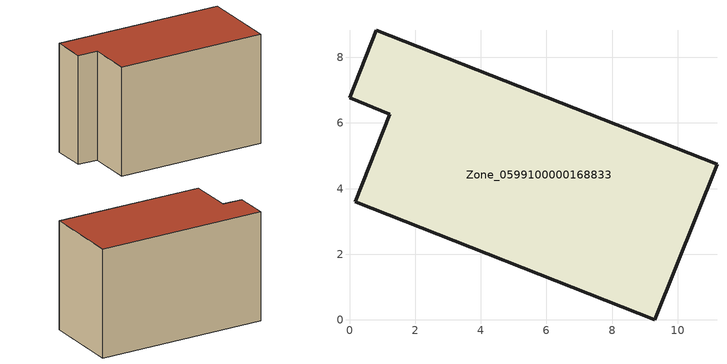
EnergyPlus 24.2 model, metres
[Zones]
Zone_0599100000168833
 floor ground (C_G): 11.2,4.74 9.3,0 0.17,3.6 1.23,6.27 0,6.77 0.82,8.83 z0.51
 wall outside (C_F): 9.3,0 11.2,4.74 0.82,8.83 0,6.77 1.23,6.27 0.17,3.6 9.3,0 z0.51:7.65
 roof outside (C_R): 0.17,3.6 9.3,0 11.2,4.74 0.82,8.83 0,6.77 1.23,6.27 z7.65
[BUILDING]
Pand.0599100000168833: North Axis=0; Terrain=City; Loads Convergence Tolerance Value=0.04; Temperature Convergence Tolerance Value=0.4; Solar Distribution=FullExterior; Maximum Number of Warmup Days=25; Minimum Number of Warmup Days=1
[Site:Location]
Rotterdam.The.Hague.AP_ZH_NLD Design_Conditions: Latitude=51.96; Longitude=4.45; Time Zone=1; Elevation=-4.5
[SITE:GROUNDTEMPERATURE:BUILDINGSURFACE]
18, 18, 18, 18, 18, 18, 18, 18, 18, 18, 18, 18
[MATERIAL] Thermal Absorptance=0.9; Solar Absorptance=0.7; Visible Absorptance=0.7
Name | Roughness | Thickness | Conductivity | Density | Specific Heat
G.TI.1975-1991 | MediumSmooth | 0.15 | 0.288461 | 540 | 1210
F.TI.1975-1991 | Rough | 0.3 | 0.230769 | 1920 | 840
R.TI.1975-1991 | MediumRough | 0.2 | 0.153846 | 1500 | 1000
[CONSTRUCTION]
C_G: G.TI.1975-1991
C_F: F.TI.1975-1991
C_R: R.TI.1975-1991
[ZONE]
Zone_0599100000168833: Type=1; Multiplier=1; Ceiling Height=Autocalculate; Volume=Autocalculate; Floor Area=autocalculate; Part of Total Floor Area=Yes
[ZONEINFILTRATION:DESIGNFLOWRATE]
Infil_Zone_0599100000168833: Zone or ZoneList or Space or SpaceList=Zone_0599100000168833; Schedule=AlwaysOn; Design Flow Rate Calculation Method=Flow/Area; Flow Rate per Floor Area=0.003; Constant Term Coefficient=1; Temperature Term Coefficient=0; Velocity Term Coefficient=0; Velocity Squared Term Coefficient=0
[HVACTEMPLATE:ZONE:IDEALLOADSAIRSYSTEM]
Zone_0599100000168833: Maximum Heating Supply Air Temperature=50; Minimum Cooling Supply Air Temperature=13; Maximum Heating Supply Air Humidity Ratio=0.0156; Minimum Cooling Supply Air Humidity Ratio=0.0077; Heating Limit=NoLimit; Cooling Limit=NoLimit; Dehumidification Control Type=ConstantSensibleHeatRatio; Cooling Sensible Heat Ratio=0.7; Dehumidification Setpoint=60; Humidification Control Type=None; Humidification Setpoint=30; Outdoor Air Method=None; Outdoor Air Flow Rate per Person=0.00944; Outdoor Air Flow Rate per Zone Floor Area=0; Outdoor Air Flow Rate per Zone=0; Demand Controlled Ventilation Type=None; Outdoor Air Economizer Type=NoEconomizer; Heat Recovery Type=None; Sensible Heat Recovery Effectiveness=0.7; Latent Heat Recovery Effectiveness=0.65
[ZONECONTROL:THERMOSTAT]
ThermostatControl_Zone_0599100000168833: Zone or ZoneList=Zone_0599100000168833; Control Type Schedule=DualSetpointControlType; Control 1=Thermostat_Zone_0599100000168833; Temperature Difference Between Cutout And Setpoint=0
[THERMOSTATSETPOINT:DUALSETPOINT]
Thermostat_Zone_0599100000168833: Heating Setpoint Temperature Schedule=HeatingSetpoint_Zone_0599100000168833; Cooling Setpoint Temperature Schedule=CoolingSetpoint_Zone_0599100000168833
[SCHEDULE:COMPACT]
HeatingSetpoint_Zone_0599100000168833: Through: 12/31, For: AllDays, Until: 24:00, 21
CoolingSetpoint_Zone_0599100000168833: Through: 12/31, For: AllDays, Until: 24:00, 24
DualSetpointControlType: Through: 12/31, For: AllDays, Until: 24:00, 4
AlwaysOn: Through: 12/31, For: AllDays, Until: 24:00, 1
